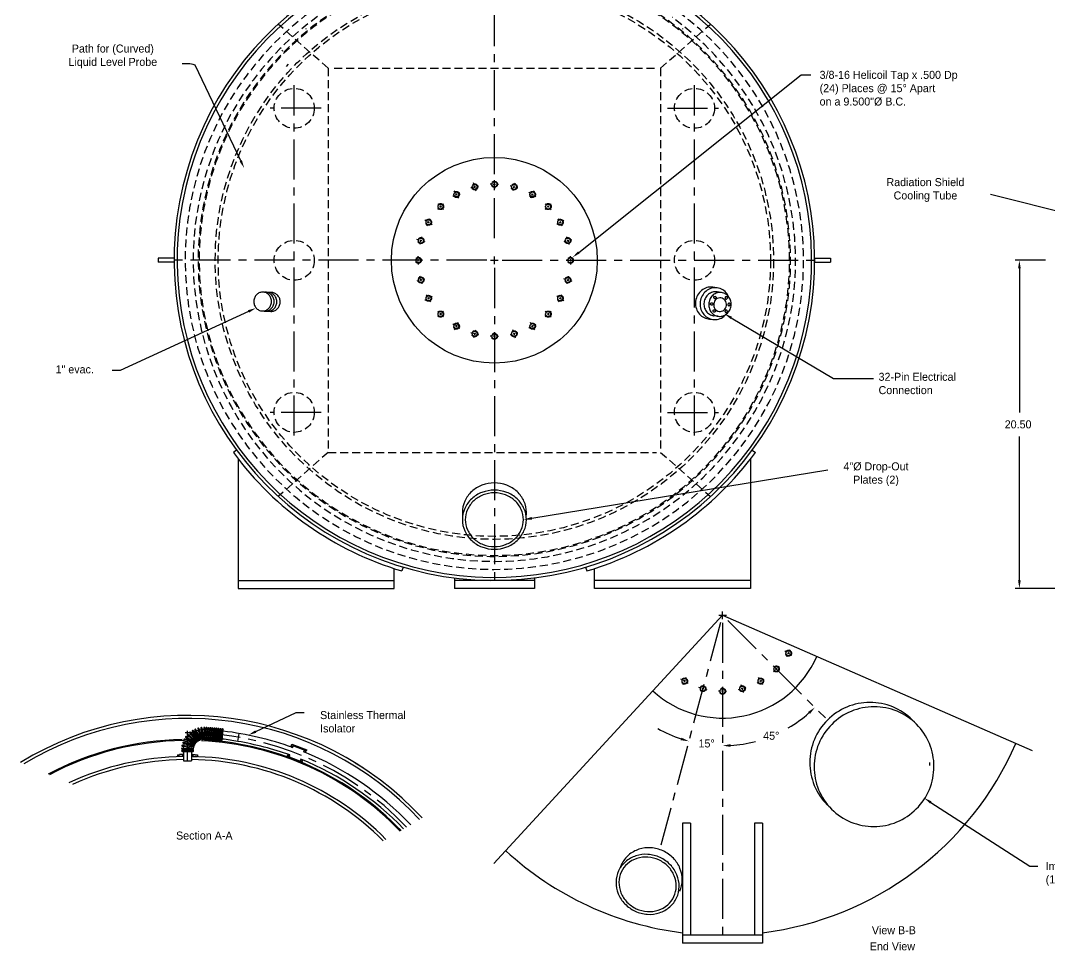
# Model space of a CAD drawing. Extents: x 3 to 138, y 0 to 89.
# Drawn here: x 2.7 to 66.9, y 0.8 to 58.9 of the extents above; entities that cross this region are included whole.
import ezdxf
from ezdxf.enums import TextEntityAlignment as Align

# ---------------------------------------------------------------- set-up
doc = ezdxf.new("R2010")
doc.units = 0
doc.header["$LTSCALE"] = 2
doc.header["$MEASUREMENT"] = 0
doc.linetypes.add('CENTER', pattern=[2, 1.25, -0.25, 0.25, -0.25])
doc.linetypes.add('HIDDEN', pattern=[0.375, 0.25, -0.125])
for name, color, linetype in [('CEN', 12, 'CENTER'), ('DIM', 8, 'CONTINUOUS'), ('DWG', 13, 'CONTINUOUS'), ('HID', 6, 'HIDDEN')]:
    doc.layers.add(name, color=color, linetype=linetype)

# ---------------------------------------------------------------- blocks, each defined once
blk = doc.blocks.new('T-38TH')
at = {"layer": 'CEN'}
for p, q in [((-0.135, 0), (-0.255, 0)), ((-0.0675, 0), (0.0675, 0)), ((0, 0.135), (0, 0.255)), ((0, -0.0675), (0, 0.0675)), ((0.135, 0), (0.255, 0)), ((0, -0.135), (0, -0.255))]:
    blk.add_line(p, q, dxfattribs=at)
at = {"layer": 'DWG'}
blk.add_circle((0, 0), 0.1562, dxfattribs=at)
at = {"layer": 'HID'}
blk.add_circle((0, 0), 0.1875, dxfattribs=at)
blk = doc.blocks.new('T-W12B')
at = {"layer": 'DWG'}
for p, q in [((-0.627, 0.11), (-0.5, 0.11)), ((-0.627, 0.11), (-0.627, 0)), ((-0.627, 0.11), (-0.489, 0.11)), ((-0.489, 0.125), (-0.489, 0.11)), ((-0.283, 0.125), (-0.489, 0.125)), ((-0.313, 0.11), (-0.313, 0)), ((-0.313, 0.11), (-0.283, 0.11)), ((-0.251, 0), (-0.251, 0.078)), ((-0.236, 0.078), (-0.236, 0)), ((0.264, 0.078), (0.264, 0)), ((0.279, 0), (0.264, 0)), ((0.279, 0), (0.279, 0.078)), ((0.311, 0.125), (0.482, 0.125)), ((0.342, 0.11), (0.311, 0.11)), ((0.342, 0.11), (0.342, 0)), ((0.482, 0.125), (0.482, 0.11)), ((0.482, 0.11), (0.628, 0.11)), ((0.5, 0.11), (0.628, 0.11)), ((0.628, 0.11), (0.628, 0)), ((-0.313, 0), (-0.627, 0)), ((-0.251, 0), (-0.236, 0)), ((0.342, 0), (0.628, 0))]:
    blk.add_line(p, q, dxfattribs=at)
for centre, radius, start, end in [((-0.283, 0.078), 0.047, 0, 90), ((-0.283, 0.078), 0.032, 0, 90), ((0.311, 0.078), 0.047, 90, 180), ((0.311, 0.078), 0.032, 90, 180)]:
    blk.add_arc(centre, radius, start, end, dxfattribs=at)
blk = doc.blocks.new('BEL-5S')
at = {"layer": 'CEN'}
blk.add_line((0, 0), (0, 1.884), dxfattribs=at)
at = {"layer": 'DWG'}
for p, q in [((0.45, 1.944), (0.712, 1.322)), ((0.519, 1.973), (0.781, 1.351)), ((0.629, 2.01), (0.8, 1.357)), ((0.702, 2.029), (0.872, 1.376)), ((0.722, 1.951), (0.826, 1.962)), ((0.816, 2.049), (0.892, 1.379)), ((0.89, 2.058), (0.967, 1.387)), ((0.9, 1.978), (1.004, 1.975)), ((1.006, 2.062), (0.986, 1.387)), ((1.081, 2.06), (1.061, 1.385)), ((1.136, 1.968), (1.086, 1.971)), ((1.102, 1.381), (1.141, 2.055)), ((1.176, 1.377), (1.216, 2.051)), ((1.262, 1.96), (1.212, 1.963)), ((1.224, 1.373), (1.268, 2.047)), ((1.299, 1.369), (1.343, 2.042)), ((1.389, 1.951), (1.339, 1.954)), ((1.347, 1.365), (1.395, 2.038)), ((1.421, 1.359), (1.47, 2.033)), ((1.515, 1.941), (1.465, 1.945)), ((1.469, 1.355), (1.522, 2.028)), ((1.544, 1.349), (1.597, 2.022)), ((1.591, 1.345), (1.649, 2.017)), ((1.641, 1.93), (1.592, 1.934)), ((1.666, 1.338), (1.723, 2.011)), ((1.714, 1.334), (1.776, 2.006)), ((1.788, 1.327), (1.85, 1.999)), ((1.836, 1.322), (1.902, 1.993)), ((1.911, 1.314), (1.977, 1.986)), ((1.958, 1.309), (2.029, 1.98)), ((2.033, 1.301), (2.103, 1.972)), ((2.08, 1.295), (2.155, 1.966)), ((2.155, 1.287), (2.23, 1.958)), ((-0.215, 1.286), (0.391, 0.987)), ((-0.182, 1.353), (0.424, 1.054)), ((-0.122, 1.453), (0.434, 1.071)), ((-0.109, 1.317), (-0.05, 1.403)), ((-0.08, 1.515), (0.477, 1.133)), ((-0.014, 1.469), (0.057, 1.546)), ((-0.007, 1.605), (0.489, 1.148)), ((0.044, 1.66), (0.54, 1.203)), ((0.103, 1.606), (0.184, 1.672)), ((0.128, 1.739), (0.555, 1.216)), ((0.187, 1.787), (0.613, 1.264)), ((0.238, 1.724), (0.327, 1.778)), ((0.282, 1.853), (0.63, 1.275)), ((0.346, 1.892), (0.694, 1.313)), ((0.388, 1.823), (0.484, 1.863)), ((0.55, 1.899), (0.651, 1.925)), ((0.557, 1.333), (0.585, 1.35)), ((0.648, 1.39), (0.678, 1.402)), ((0.746, 1.433), (0.778, 1.441)), ((0.85, 1.462), (0.882, 1.466)), ((0.956, 1.476), (0.989, 1.475)), ((1.107, 1.469), (1.057, 1.472)), ((1.23, 1.461), (1.18, 1.464)), ((1.353, 1.452), (1.303, 1.456)), ((1.476, 1.442), (1.426, 1.446)), ((1.599, 1.432), (1.549, 1.436)), ((1.722, 1.421), (1.672, 1.425)), ((1.768, 1.919), (1.718, 1.923)), ((1.845, 1.409), (1.795, 1.414)), ((1.894, 1.906), (1.844, 1.911)), ((1.967, 1.396), (1.918, 1.401)), ((2.02, 1.893), (1.97, 1.898)), ((2.09, 1.382), (2.04, 1.388)), ((2.146, 1.879), (2.096, 1.885)), ((3.129, 1.222), (3.211, 1.716)), ((-0.338, 0.73), (0.336, 0.71)), ((-0.337, 0.67), (0.338, 0.67)), ((-0.336, 0.805), (0.339, 0.785)), ((-0.324, 0.921), (0.341, 0.805)), ((-0.311, 0.994), (0.354, 0.878)), ((-0.282, 1.107), (0.359, 0.898)), ((-0.259, 1.178), (0.383, 0.969)), ((-0.256, 0.803), (-0.238, 0.906)), ((-0.253, 0.67), (-0.251, 0.728)), ((-0.232, 0.981), (-0.199, 1.08)), ((-0.182, 1.153), (-0.136, 1.247)), ((0.248, 0.67), (0.249, 0.713)), ((0.249, 0.788), (0.255, 0.82)), ((0.266, 0.894), (0.276, 0.925)), ((0.298, 0.997), (0.312, 1.026)), ((0.344, 1.094), (0.362, 1.12)), ((0.403, 1.183), (0.425, 1.207)), ((0.475, 1.264), (0.5, 1.284)), ((-0.337, 0.595), (0.338, 0.595)), ((-0.25, 0.595), (-0.25, 0)), ((-0.25, 0), (0.25, 0)), ((0.25, 0.595), (0.25, 0))]:
    blk.add_line(p, q, dxfattribs=at)
for centre, radius, start, end in [((0.484, 1.958), 0.0375, 22.83545, 202.83545), ((0.665, 2.019), 0.0375, 14.65364, 194.65364), ((0.853, 2.054), 0.0375, 6.47182, 186.47182), ((1.044, 2.061), 0.0375, 358.29, 178.29), ((1.178, 2.053), 0.0375, 356.648, 176.648), ((1.305, 2.045), 0.0375, 356.269, 176.269), ((1.432, 2.035), 0.0375, 355.89, 175.89), ((1.559, 2.025), 0.0375, 355.511, 175.511), ((1.686, 2.014), 0.0375, 355.132, 175.132), ((1.813, 2.002), 0.0375, 354.753, 174.753), ((1.94, 1.99), 0.0375, 354.374, 174.374), ((2.066, 1.976), 0.0375, 353.995, 173.995), ((2.193, 1.962), 0.0375, 353.616, 173.616), ((-0.198, 1.319), 0.0375, 63.74455, 243.74455), ((-0.101, 1.484), 0.0375, 55.56273, 235.56273), ((0.018, 1.633), 0.0375, 47.38091, 227.38091), ((0.158, 1.763), 0.0375, 39.19909, 219.19909), ((0.314, 1.872), 0.0375, 31.01727, 211.01727), ((0.662, 1.294), 0.0375, 211.01727, 31.01727), ((0.746, 1.336), 0.0375, 202.83545, 22.83545), ((0.836, 1.366), 0.0375, 194.65364, 14.65364), ((0.929, 1.383), 0.0375, 186.47182, 6.47182), ((1.024, 1.386), 0.0375, 178.29, 358.29), ((1.139, 1.379), 0.0375, 176.648, 356.648), ((1.262, 1.371), 0.0375, 176.269, 356.269), ((1.384, 1.362), 0.0375, 175.89, 355.89), ((1.506, 1.352), 0.0375, 175.511, 355.511), ((1.629, 1.342), 0.0375, 175.132, 355.132), ((1.751, 1.33), 0.0375, 174.753, 354.753), ((1.873, 1.318), 0.0375, 174.374, 354.374), ((1.996, 1.305), 0.0375, 173.995, 353.995), ((2.118, 1.291), 0.0375, 173.616, 353.616), ((-0.308, -18.606), 20.124, 80.16579, 82.9458), ((-0.337, 0.768), 0.0375, 88.29, 268.29), ((-0.337, 0.633), 0.0375, 90, 270), ((-0.317, 0.958), 0.0375, 80.10818, 260.10818), ((-0.271, 1.143), 0.0375, 71.92636, 251.92636), ((0.337, 0.748), 0.0375, 268.29, 88.29), ((0.338, 0.633), 0.0375, 270, 90), ((0.348, 0.842), 0.0375, 260.10818, 80.10818), ((0.371, 0.933), 0.0375, 251.92636, 71.92636), ((0.407, 1.021), 0.0375, 243.74455, 63.74455), ((0.456, 1.102), 0.0375, 235.56273, 55.56273), ((0.515, 1.176), 0.0375, 227.38091, 47.38091), ((0.584, 1.24), 0.0375, 219.19909, 39.19909)]:
    blk.add_arc(centre, radius, start, end, dxfattribs=at)

msp = doc.modelspace()

# ---------------------------------------------------------------- linework, layer by layer
at = {"layer": 'CEN'}
for p, q in [((32.253, 45.287), (32.253, 78.461)), ((19.753, 32.956), (19.753, 54.843)), ((44.753, 32.956), (44.753, 54.843)), ((21.44, 53.399), (18.253, 53.399)), ((43.065, 53.399), (46.253, 53.399)), ((31.773, 43.899), (12.013, 43.899)), ((32.013, 43.899), (32.493, 43.899)), ((32.253, 43.659), (32.253, 44.139)), ((32.733, 43.899), (52.493, 43.899)), ((32.253, 43.419), (32.253, 23.659)), ((21.44, 34.399), (18.253, 34.399)), ((43.065, 34.399), (46.253, 34.399)), ((46.504, 21.483), (46.504, 21.963)), ((46.38, 21.259), (42.656, 7.361)), ((46.264, 21.723), (46.744, 21.723)), ((46.504, 21.243), (46.504, 1.483)), ((46.844, 21.383), (52.926, 15.301))]:
    msp.add_line(p, q, dxfattribs=at)
msp.add_arc((13.059, -4.535), 18.908, 43.51303, 90.33151, dxfattribs=at)
at = {"layer": 'DIM'}
for p, q in [((13.108, 56.172), (12.745, 56.172)), ((16.411, 50.117), (13.555, 56.089)), ((37.526, 44.393), (51.42, 55.485)), ((51.42, 55.485), (52.011, 55.485)), ((74.812, 45.109), (63.243, 48.002)), ((66.672, 43.899), (64.785, 43.899)), ((65.045, 43.399), (65.045, 34.399)), ((16.899, 40.707), (8.881, 37.01)), ((47.046, 40.308), (53.43, 36.519)), ((8.881, 37.01), (8.381, 37.01)), ((53.43, 36.519), (55.939, 36.519)), ((65.045, 23.899), (65.045, 32.899)), ((16.152, 32.034), (15.951, 31.886)), ((48.353, 32.034), (48.554, 31.886)), ((16.253, 31.487), (16.253, 23.399)), ((48.253, 31.487), (48.253, 23.399)), ((34.59, 27.783), (53.076, 30.8)), ((26.003, 23.399), (26.003, 24.638)), ((26.552, 24.729), (26.48, 24.489)), ((37.954, 24.729), (38.025, 24.489)), ((38.503, 23.399), (38.503, 24.638)), ((16.253, 23.899), (26.003, 23.899)), ((29.753, 24.056), (29.753, 23.399)), ((34.753, 23.899), (29.753, 23.899)), ((34.753, 24.056), (34.753, 23.399)), ((48.253, 23.899), (38.503, 23.899)), ((16.253, 23.399), (26.003, 23.399)), ((34.753, 23.399), (29.753, 23.399)), ((48.253, 23.399), (38.503, 23.399)), ((78.397, 23.399), (64.785, 23.399)), ((46.504, 21.723), (32.225, 6.207)), ((46.504, 21.723), (65.846, 13.272)), ((17.349, 14.452), (19.873, 15.648)), ((19.873, 15.648), (20.373, 15.648)), ((24.08, 12.161), (23.568, 12.487)), ((24.08, 12.161), (23.568, 12.487)), ((59.514, 10.023), (65.689, 6.048)), ((44.504, 8.723), (44.004, 8.723)), ((44.004, 8.723), (44.004, 1.223)), ((44.504, 8.723), (44.504, 1.723)), ((48.504, 8.723), (48.504, 1.723)), ((49.004, 8.723), (48.504, 8.723)), ((49.004, 8.723), (49.004, 1.223)), ((65.689, 6.048), (66.189, 6.048)), ((49.004, 1.723), (44.004, 1.723)), ((49.004, 1.223), (44.004, 1.223))]:
    msp.add_line(p, q, dxfattribs=at)
for points in [[(34.238, 27.917, 0.03307), (34.253, 28.143, 0.10576)], [(59.442, 12.34, 0.012769), (59.447, 12.53, 0.098832)]]:
    msp.add_lwpolyline(points, format="xyb", dxfattribs=at)
for centre, radius, start, end in [((13.108, 54.922), 1.25, 69.00398, 90), ((32.253, 43.899), 20.25, 216.38795, 253.43795), ((32.253, 43.899), 20.25, 286.56205, 323.61205), ((46.504, 21.723), 8.152, 300.23476, 311.48537), ((46.504, 21.723), 8.152, 240.23476, 251.48537), ((46.504, 21.723), 8.152, 273.51463, 284.61267)]:
    msp.add_arc(centre, radius, start, end, dxfattribs=at)
for points in [[(16.486, 50.153), (16.336, 50.081), (16.626, 49.666)], [(37.578, 44.328), (37.474, 44.458), (37.135, 44.081)], [(65.128, 43.399), (64.962, 43.399), (65.045, 43.899)], [(16.864, 40.782), (16.934, 40.631), (17.353, 40.916)], [(47.004, 40.236), (47.089, 40.379), (46.616, 40.563)], [(34.604, 27.7), (34.577, 27.865), (34.097, 27.702)], [(65.128, 23.899), (64.962, 23.899), (65.045, 23.399)], [(51.847, 15.676), (51.962, 15.555), (52.269, 15.958)], [(17.385, 14.377), (17.313, 14.527), (16.897, 14.238)], [(43.939, 14.072), (43.891, 13.912), (44.394, 13.848)], [(47.001, 13.669), (47.006, 13.502), (46.504, 13.57)], [(59.467, 9.954), (59.56, 10.092), (59.099, 10.302)]]:
    msp.add_solid(points, dxfattribs=at)
at = {"layer": 'DWG'}
for p, q in [((11.253, 44.024), (11.253, 43.774)), ((12.253, 44.024), (11.253, 44.024)), ((12.253, 43.774), (11.253, 43.774)), ((12.253, 44.024), (12.253, 43.774)), ((52.252, 44.024), (53.252, 44.024)), ((52.252, 44.024), (52.252, 43.774)), ((52.252, 43.774), (53.252, 43.774)), ((53.252, 44.024), (53.252, 43.774)), ((46.171, 42.179), (45.885, 42.218)), ((46.444, 41.885), (46.169, 41.923)), ((44.692, 40.346), (44.684, 40.351)), ((45.898, 40.19), (45.612, 40.229)), ((46.239, 40.399), (45.965, 40.437)), ((19.557, 13.542), (19.56, 13.549)), ((19.557, 13.542), (19.56, 13.549)), ((19.56, 13.549), (19.605, 13.665)), ((19.574, 13.544), (19.571, 13.536)), ((19.574, 13.544), (19.571, 13.536)), ((19.574, 13.544), (19.68, 13.503)), ((19.574, 13.544), (19.68, 13.503)), ((19.707, 13.574), (19.587, 13.62)), ((19.605, 13.665), (20.538, 13.305)), ((19.68, 13.503), (19.707, 13.574)), ((19.702, 13.559), (20.515, 13.246)), ((19.702, 13.559), (20.515, 13.246)), ((19.34, 12.977), (19.295, 12.862)), ((19.295, 12.862), (20.228, 12.502)), ((19.433, 12.861), (19.312, 12.907)), ((19.342, 12.985), (19.34, 12.977)), ((19.342, 12.985), (19.34, 12.977)), ((19.353, 12.972), (19.357, 12.98)), ((19.353, 12.972), (19.357, 12.98)), ((19.354, 12.972), (19.46, 12.931)), ((19.354, 12.972), (19.46, 12.931)), ((19.398, 12.999), (19.47, 12.971)), ((19.471, 12.971), (19.398, 12.999)), ((19.403, 13.013), (19.476, 12.985)), ((19.403, 13.013), (19.476, 12.985)), ((19.46, 12.931), (19.433, 12.861)), ((19.438, 12.874), (20.251, 12.561)), ((19.438, 12.874), (20.251, 12.561)), ((19.47, 12.971), (19.476, 12.985)), ((19.471, 12.971), (19.476, 12.985)), ((19.583, 13.481), (19.656, 13.452)), ((19.583, 13.481), (19.656, 13.453)), ((19.661, 13.466), (19.589, 13.495)), ((19.589, 13.495), (19.662, 13.466)), ((19.661, 13.466), (19.656, 13.452)), ((19.662, 13.466), (19.656, 13.452)), ((20.346, 13.186), (20.388, 13.295)), ((20.346, 13.186), (20.374, 13.175)), ((20.346, 13.186), (20.374, 13.175)), ((20.374, 13.175), (20.465, 13.201)), ((20.374, 13.175), (20.465, 13.201)), ((20.465, 13.201), (20.487, 13.257)), ((20.465, 13.201), (20.487, 13.257)), ((20.515, 13.246), (20.538, 13.305)), ((20.515, 13.246), (20.538, 13.304)), ((20.166, 12.719), (20.124, 12.61)), ((20.166, 12.719), (20.195, 12.709)), ((20.166, 12.719), (20.195, 12.709)), ((20.195, 12.709), (20.244, 12.629)), ((20.195, 12.709), (20.244, 12.629)), ((20.244, 12.629), (20.223, 12.572)), ((20.244, 12.629), (20.223, 12.572)), ((20.251, 12.561), (20.228, 12.502)), ((20.251, 12.561), (20.229, 12.503))]:
    msp.add_line(p, q, dxfattribs=at)
for points in [[(17.809, 41.914, 0.104778), (17.598, 41.88, 0.100877), (17.411, 41.761, 0.095809), (17.282, 41.578, 0.09251), (17.228, 41.353, 0.09251), (17.259, 41.123, 0.095809), (17.368, 40.928, 0.100877), (17.541, 40.79, 0.104778), (17.748, 40.735, 0.104778), (17.959, 40.769, 0.100877), (18.146, 40.888, 0.095809), (18.274, 41.071, 0.09251), (18.328, 41.296, 0.09251), (18.298, 41.526, 0.095809), (18.189, 41.721, 0.100877), (18.015, 41.859, 0.104778)], [(46.239, 40.399, 0.104778), (46.51, 40.419, 0.100877), (46.76, 40.549, 0.095809), (46.942, 40.767, 0.09251), (47.035, 41.047, 0.09251), (47.021, 41.341, 0.095809), (46.904, 41.6, 0.100877), (46.699, 41.793, 0.104778), (46.444, 41.885, 0.104778), (46.173, 41.866, 0.100877), (45.923, 41.735, 0.095809), (45.741, 41.517, 0.09251), (45.648, 41.237, 0.09251), (45.662, 40.943, 0.095809), (45.779, 40.684, 0.100877), (45.984, 40.491, 0.104778)], [(45.873, 41.107, -0.104778), (45.847, 41.096, -0.100877), (45.818, 41.096, -0.095809), (45.791, 41.108, -0.09251), (45.769, 41.129, -0.09251), (45.757, 41.157, -0.095809), (45.756, 41.187, -0.100877), (45.766, 41.214, -0.104778), (45.785, 41.235, -0.104778), (45.811, 41.245, -0.100877), (45.84, 41.245, -0.095809), (45.867, 41.233, -0.09251), (45.889, 41.212, -0.09251), (45.901, 41.184, -0.095809), (45.903, 41.155, -0.100877), (45.893, 41.127, -0.104778)], [(46.29, 40.709, 0.104778), (46.443, 40.72, 0.100877), (46.585, 40.794, 0.095809), (46.688, 40.918, 0.09251), (46.741, 41.077, 0.09251), (46.733, 41.244, 0.095809), (46.667, 41.391, 0.100877), (46.55, 41.5, 0.104778), (46.405, 41.553, 0.104778), (46.252, 41.541, 0.100877), (46.11, 41.467, 0.095809), (46.007, 41.344, 0.09251), (45.954, 41.185, 0.09251), (45.962, 41.018, 0.095809), (46.028, 40.871, 0.100877), (46.145, 40.761, 0.104778)], [(46.076, 41.509, -0.104778), (46.05, 41.499, -0.100877), (46.021, 41.499, -0.095809), (45.993, 41.51, -0.09251), (45.972, 41.532, -0.09251), (45.959, 41.56, -0.095809), (45.958, 41.589, -0.100877), (45.968, 41.617, -0.104778), (45.987, 41.637, -0.104778), (46.013, 41.648, -0.100877), (46.042, 41.648, -0.095809), (46.069, 41.636, -0.09251), (46.091, 41.615, -0.09251), (46.104, 41.587, -0.095809), (46.105, 41.557, -0.100877), (46.095, 41.53, -0.104778)], [(46.687, 41.49, 0.104778), (46.712, 41.478, 0.100877), (46.741, 41.477, 0.095809), (46.769, 41.486, 0.09251), (46.792, 41.507, 0.09251), (46.806, 41.534, 0.095809), (46.809, 41.563, 0.100877), (46.801, 41.591, 0.104778), (46.783, 41.612, 0.104778), (46.758, 41.625, 0.100877), (46.728, 41.626, 0.095809), (46.701, 41.616, 0.09251), (46.678, 41.596, 0.09251), (46.664, 41.569, 0.095809), (46.66, 41.54, 0.100877), (46.669, 41.512, 0.104778)], [(46.863, 41.076, 0.104778), (46.889, 41.064, 0.100877), (46.918, 41.062, 0.095809), (46.946, 41.072, 0.09251), (46.969, 41.092, 0.09251), (46.983, 41.119, 0.095809), (46.986, 41.148, 0.100877), (46.978, 41.176, 0.104778), (46.96, 41.198, 0.104778), (46.935, 41.211, 0.100877), (46.905, 41.212, 0.095809), (46.878, 41.202, 0.09251), (46.855, 41.182, 0.09251), (46.84, 41.155, 0.095809), (46.837, 41.126, 0.100877), (46.845, 41.098, 0.104778)], [(46.029, 40.67, -0.104778), (46.003, 40.659, -0.100877), (45.973, 40.659, -0.095809), (45.946, 40.671, -0.09251), (45.925, 40.692, -0.09251), (45.912, 40.72, -0.095809), (45.911, 40.749, -0.100877), (45.921, 40.777, -0.104778), (45.94, 40.797, -0.104778), (45.966, 40.808, -0.100877), (45.995, 40.808, -0.095809), (46.022, 40.796, -0.09251), (46.044, 40.775, -0.09251), (46.056, 40.747, -0.095809), (46.058, 40.717, -0.100877), (46.048, 40.69, -0.104778)], [(46.682, 40.649, 0.104778), (46.707, 40.637, 0.100877), (46.736, 40.635, 0.095809), (46.764, 40.645, 0.09251), (46.787, 40.665, 0.09251), (46.801, 40.692, 0.095809), (46.804, 40.722, 0.100877), (46.796, 40.75, 0.104778), (46.778, 40.771, 0.104778), (46.753, 40.784, 0.100877), (46.723, 40.785, 0.095809), (46.696, 40.775, 0.09251), (46.673, 40.755, 0.09251), (46.658, 40.728, 0.095809), (46.655, 40.699, 0.100877), (46.664, 40.671, 0.104778)], [(34.253, 27.692, 0.10576), (34.103, 28.392, 0.101211), (33.667, 28.998, 0.095378), (33.025, 29.397, 0.091628), (32.253, 29.54, 0.091628), (31.48, 29.397, 0.095378), (30.838, 28.998, 0.101211), (30.402, 28.392, 0.10576), (30.253, 27.692, 0.10576), (30.402, 26.992, 0.101211), (30.838, 26.385, 0.095378), (31.48, 25.987, 0.091628), (32.253, 25.844, 0.091628), (33.025, 25.987, 0.095378), (33.667, 26.385, 0.101211), (34.103, 26.992, 0.10576)], [(34.068, 27.692, 0.10576), (33.932, 28.327, 0.101211), (33.536, 28.878, 0.095378), (32.954, 29.239, 0.091628), (32.253, 29.369, 0.091628), (31.551, 29.239, 0.095378), (30.969, 28.878, 0.101211), (30.573, 28.327, 0.10576), (30.438, 27.692, 0.10576), (30.573, 27.057, 0.101211), (30.969, 26.506, 0.095378), (31.551, 26.145, 0.091628), (32.253, 26.015, 0.091628), (32.954, 26.145, 0.095378), (33.536, 26.506, 0.101211), (33.932, 27.057, 0.10576)], [(58.617, 14.913, 0.098832), (57.405, 15.722, 0.098632), (55.972, 16.004, 0.09835), (54.54, 15.717, 0.098152), (53.324, 14.903, 0.098152), (52.51, 13.687, 0.09835), (52.222, 12.254, 0.098632), (52.505, 10.822, 0.098832), (53.314, 9.61, 0.098832), (54.526, 8.801, 0.098632), (55.958, 8.519, 0.09835), (57.39, 8.806, 0.098152), (58.607, 9.62, 0.098152), (59.421, 10.836, 0.09835), (59.708, 12.269, 0.098632), (59.426, 13.701, 0.098832)], [(43.637, 4.066, 0.10576), (43.796, 4.764, 0.101211), (43.656, 5.498, 0.095378), (43.242, 6.129, 0.091628), (42.601, 6.584, 0.091628), (41.84, 6.78, 0.095378), (41.09, 6.688, 0.101211), (40.439, 6.322, 0.10576), (40.009, 5.75, 0.10576), (39.85, 5.052, 0.101211), (39.99, 4.318, 0.095378), (40.405, 3.687, 0.091628), (41.045, 3.232, 0.091628), (41.806, 3.036, 0.095378), (42.556, 3.128, 0.101211), (43.207, 3.494, 0.10576)], [(43.47, 4.144, 0.10576), (43.614, 4.777, 0.101211), (43.486, 5.443, 0.095378), (43.11, 6.016, 0.091628), (42.529, 6.429, 0.091628), (41.839, 6.607, 0.095378), (41.158, 6.524, 0.101211), (40.567, 6.191, 0.10576), (40.177, 5.672, 0.10576), (40.033, 5.039, 0.101211), (40.16, 4.373, 0.095378), (40.536, 3.8, 0.091628), (41.117, 3.387, 0.091628), (41.808, 3.209, 0.095378), (42.488, 3.292, 0.101211), (43.079, 3.625, 0.10576)]]:
    msp.add_lwpolyline(points, format="xyb", close=True, dxfattribs=at)
for points in [[(17.832, 40.738, 0.041007), (17.916, 40.727, 0.104778), (18.127, 40.76, 0.100877), (18.314, 40.879, 0.095809), (18.442, 41.062, 0.09251), (18.496, 41.287, 0.09251), (18.466, 41.517, 0.095809), (18.357, 41.712, 0.100877), (18.183, 41.85, 0.104778), (17.977, 41.905, 0.104778)], [(17.977, 41.905, 0.041007), (17.892, 41.902, 0.100877)], [(18, 40.729, 0.041007), (18.084, 40.718, 0.104778), (18.295, 40.751, 0.100877), (18.482, 40.87, 0.095809), (18.61, 41.053, 0.09251), (18.664, 41.279, 0.09251), (18.634, 41.508, 0.095809), (18.525, 41.704, 0.100877), (18.351, 41.841, 0.104778), (18.145, 41.896, 0.104778)], [(18.145, 41.896, 0.041007), (18.06, 41.894, 0.100877)], [(18.189, 40.723, 0.051407), (18.294, 40.707, 0.104778), (18.504, 40.74, 0.100877), (18.691, 40.859, 0.095809), (18.82, 41.043, 0.09251), (18.874, 41.268, 0.09251), (18.843, 41.497, 0.095809), (18.735, 41.693, 0.100877), (18.561, 41.83, 0.104778), (18.355, 41.885, 0.104778)], [(18.355, 41.885, 0.051407), (18.249, 41.88, 0.032757)], [(45.894, 42.217, 0.002405), (45.885, 42.218, 0.104778), (45.524, 42.192, 0.100877), (45.192, 42.018, 0.095809), (44.948, 41.727, 0.09251), (44.824, 41.355, 0.09251), (44.843, 40.963, 0.095809), (44.999, 40.617, 0.100877), (45.272, 40.36, 0.104778), (45.613, 40.237, 0.104778)], [(46.881, 41.631, 0.048416), (46.785, 41.799, 0.100877), (46.512, 42.056, 0.104778), (46.171, 42.179, 0.104778), (45.81, 42.153, 0.100877), (45.477, 41.979, 0.095809), (45.234, 41.688, 0.09251), (45.11, 41.316, 0.09251), (45.129, 40.923, 0.095809), (45.285, 40.578, 0.100877), (45.558, 40.32, 0.104778), (45.899, 40.198, 0.104778)], [(46.176, 41.921, 0.011649), (46.146, 41.926, 0.104778), (45.876, 41.906, 0.100877), (45.626, 41.776, 0.095809), (45.443, 41.558, 0.09251), (45.351, 41.278, 0.09251), (45.365, 40.984, 0.095809), (45.481, 40.725, 0.100877), (45.687, 40.532, 0.104778), (45.942, 40.44, 0.104778)], [(45.899, 40.198, 0.104778), (46.26, 40.224, 0.100877), (46.593, 40.398, 0.042368), (46.714, 40.515, 0.09251)], [(45.613, 40.237, 0.041505), (45.757, 40.229, 0.083117)], [(45.942, 40.44, 0.008892), (45.965, 40.437, 0.100877)], [(34.253, 28.143, 0.10576), (34.103, 28.843, 0.101211), (33.667, 29.45, 0.095378), (33.025, 29.848, 0.091628), (32.253, 29.991, 0.091628), (31.48, 29.848, 0.095378), (30.838, 29.45, 0.101211), (30.402, 28.843, 0.10576), (30.253, 28.143, 0.03307), (30.268, 27.917, 0.101211)], [(58.348, 15.182, 0.098832), (57.136, 15.99, 0.098632), (55.704, 16.273, 0.09835), (54.271, 15.986, 0.098152), (53.055, 15.172, 0.098152), (52.241, 13.955, 0.09835), (51.954, 12.523, 0.098632), (52.236, 11.091, 0.098832), (53.045, 9.878, 0.012769), (53.183, 9.748, 0.098632)], [(43.827, 4.475, 0.10576), (43.986, 5.173, 0.101211), (43.846, 5.907, 0.095378), (43.432, 6.539, 0.091628), (42.791, 6.993, 0.091628), (42.03, 7.189, 0.095378), (41.28, 7.098, 0.101211), (40.629, 6.731, 0.10576), (40.199, 6.159, 0.03307), (40.118, 5.948, 0.101211)]]:
    msp.add_lwpolyline(points, format="xyb", dxfattribs=at)
msp.add_circle((32.253, 43.899), 6.428, dxfattribs=at)
for centre, radius, start, end in [((32.253, 43.899), 20, 78.06908, 72.12202), ((32.253, 43.899), 19.812, 78.10487, 72.1246), ((46.504, 21.723), 6.428, 227.37565, 336.39923), ((13.079, -4.542), 20, 42.84598, 121.39649), ((13.079, -4.542), 19.812, 42.96349, 121.00846), ((12.783, -5.996), 20.634, 70.5426, 82.95688), ((13.079, -4.542), 18.5, 90.98486, 118.00659), ((13.079, -4.542), 18.437, 90.786, 117.84837), ((13.079, -4.542), 18.437, 43.84239, 87.28436), ((13.079, -4.542), 18.5, 43.79429, 86.64822), ((12.786, -5.987), 20.124, 70.5568, 80.16579), ((19.601, 13.524), 0.047, 157.84248, 248.42247), ((19.601, 13.524), 0.047, 157.84248, 248.42247), ((19.601, 13.524), 0.032, 158.42247, 248.42247), ((19.601, 13.524), 0.032, 158.42247, 248.42247), ((46.504, 21.723), 20, 277.18076, 336.39923), ((13.079, -4.542), 17.437, 90.77489, 115.12888), ((13.079, -4.542), 17.437, 44.67698, 89.13187), ((19.386, 12.969), 0.047, 69.42247, 160.00247), ((19.386, 12.969), 0.047, 69.42247, 160.00247), ((19.386, 12.969), 0.032, 69.42247, 159.42247), ((19.386, 12.969), 0.032, 69.42247, 159.42247), ((13.056, -4.658), 19.282, 43.57696, 67.74433), ((13.079, -4.542), 17.249, 90.78332, 114.56829), ((13.079, -4.542), 17.249, 44.83339, 89.12238), ((13.056, -4.658), 18.782, 43.92811, 67.74608), ((46.504, 21.723), 20, 227.37565, 262.81924)]:
    msp.add_arc(centre, radius, start, end, dxfattribs=at)
at = {"layer": 'HID'}
for p, q in [((21.878, 55.899), (18.758, 58.66)), ((42.628, 55.899), (45.748, 58.66)), ((20.491, 58.341), (20.491, 58.377)), ((44.014, 58.341), (44.014, 58.377)), ((44.014, 58.341), (44.014, 58.377)), ((19.004, 56.971), (19.04, 57.022)), ((19.365, 56.154), (19.259, 55.999)), ((21.878, 55.899), (21.878, 31.899)), ((22.253, 55.899), (42.253, 55.899)), ((42.628, 55.899), (42.628, 31.899)), ((21.878, 31.899), (18.758, 29.138)), ((21.878, 31.899), (42.378, 31.899)), ((42.628, 31.899), (45.748, 29.138))]:
    msp.add_line(p, q, dxfattribs=at)
for centre, radius in [((32.253, 43.899), 17.438), ((32.253, 43.899), 17.25), ((19.753, 53.399), 1.25), ((44.753, 53.399), 1.25), ((19.753, 43.899), 1.25), ((44.753, 43.899), 1.25), ((19.753, 34.399), 1.25), ((44.753, 34.399), 1.25)]:
    msp.add_circle(centre, radius, dxfattribs=at)
for radius, start, end in [(19.312, 78.2035, 53.81998), (18.812, 77.9895, 53.78465), (18.5, 78.04548, 71.84004), (18.438, 78.05693, 71.84327)]:
    msp.add_arc((32.253, 43.899), radius, start, end, dxfattribs=at)

# ---------------------------------------------------------------- block references
at = {"layer": 'DIM', "rotation": 359.9995345329148}
msp.add_blockref('T-W12B', (13.079, 12.891), dxfattribs=at)
at = {"layer": 'DWG'}
for name, p in [('T-38TH', (32.253, 48.649)), ('BEL-5S', (13.094, 12.619))]:
    msp.add_blockref(name, p, dxfattribs=at)
for p, rotation in [((29.878, 48.013), 30), ((31.023, 48.487), 15), ((33.482, 48.487), 344.9999999999999), ((34.628, 48.013), 329.9999999999999), ((28.894, 47.258), 45), ((35.611, 47.258), 314.9999999999999), ((28.139, 46.274), 59.99999999999999), ((36.366, 46.274), 299.9999999999999), ((27.664, 45.129), 74.99999999999999), ((36.841, 45.129), 285), ((27.503, 43.899), 89.99999999999999), ((37.003, 43.899), 270), ((27.664, 42.67), 105), ((36.841, 42.67), 255), ((28.139, 41.524), 120), ((36.366, 41.524), 240), ((28.894, 40.54), 135), ((35.611, 40.54), 225.0000000000001), ((29.878, 39.786), 150), ((34.628, 39.786), 210.0000000000001), ((31.023, 39.311), 165), ((32.253, 39.149), 180), ((33.482, 39.311), 195.0000000000001), ((50.618, 19.348), 240), ((49.863, 18.364), 225.0000000000001), ((44.129, 17.609), 150), ((45.275, 17.134), 165), ((47.734, 17.134), 195.0000000000001), ((48.879, 17.609), 210.0000000000001), ((46.504, 16.973), 180)]:
    msp.add_blockref('T-38TH', p, dxfattribs=dict(at, rotation=rotation))

# ---------------------------------------------------------------- texts
at = {"layer": 'DIM'}
for s, p in [('Path for (Curved)', (8.423, 56.881)), ('Liquid Level Probe', (8.423, 56.048)), ('Radiation Shield', (59.177, 48.534)), ('Cooling Tube', (59.177, 47.701)), ('4"%%c Drop-Out', (56.089, 30.776)), ('Plates (2)', (56.089, 29.942)), ('Section A-A', (14.135, 7.705)), ('View B-B', (57.204, 1.789)), ('End View', (57.114, 0.785))]:
    msp.add_text(s, height=0.5, dxfattribs=at).set_placement(p, align=Align.CENTER)
for s, p in [('3/8-16 Helicoil Tap x .500 Dp', (52.567, 55.238)), ('(24) Places @ 15%%d Apart', (52.567, 54.405)), ('on a 9.500"%%c B.C.', (52.567, 53.571)), ('1" evac.', (4.847, 36.835)), ('32-Pin Electrical', (56.249, 36.37)), ('Connection', (56.249, 35.537)), ('20.50', (64.128, 33.399)), ('Stainless Thermal', (21.368, 15.233)), ('Isolator', (21.368, 14.4)), ('45%%D', (49.041, 13.941)), ('15%%D', (45.003, 13.461)), ('Implosion Relief', (66.689, 5.798)), ('(1) on a 26.00"%%c B.C.', (66.689, 4.965))]:
    msp.add_text(s, height=0.5, dxfattribs=at).set_placement(p)

doc.saveas('drawing.dxf')
